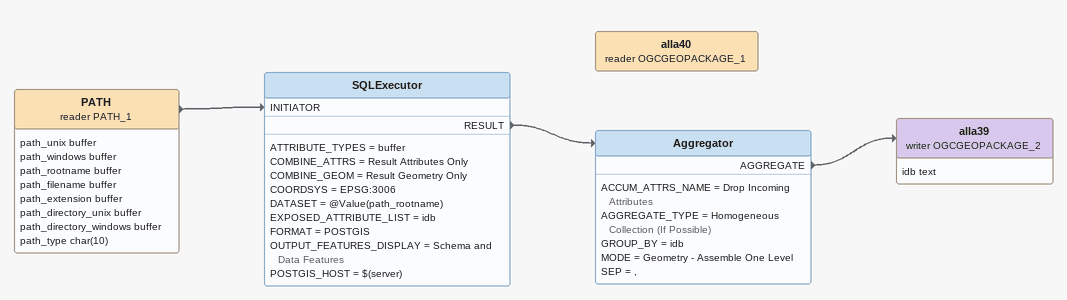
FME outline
PATH (reader PATH_1)
    attributes: path_unix buffer, path_windows buffer, path_rootname buffer, path_filename buffer, path_extension buffer, path_directory_unix buffer, path_directory_windows buffer, path_type char(10)
    -> SQLExecutor [INITIATOR]
SQLExecutor
    ATTRIBUTE_TYPES = buffer
    COMBINE_ATTRS = Result Attributes Only
    COMBINE_GEOM = Result Geometry Only
    COORDSYS = EPSG:3006
    DATASET = @Value(path_rootname)
    EXPOSED_ATTRIBUTE_LIST = idb
    FORMAT = POSTGIS
    OUTPUT_FEATURES_DISPLAY = Schema and Data Features
    POSTGIS_HOST = $(server)
    RESULT -> Aggregator
Aggregator
    ACCUM_ATTRS_NAME = Drop Incoming Attributes
    AGGREGATE_TYPE = Homogeneous Collection (If Possible)
    GROUP_BY = idb
    MODE = Geometry - Assemble One Level
    SEP = ,
    AGGREGATE -> alla39 (writer OGCGEOPACKAGE_2)
alla39 (writer OGCGEOPACKAGE_2)
    attributes: idb text
alla40 (reader OGCGEOPACKAGE_1)
